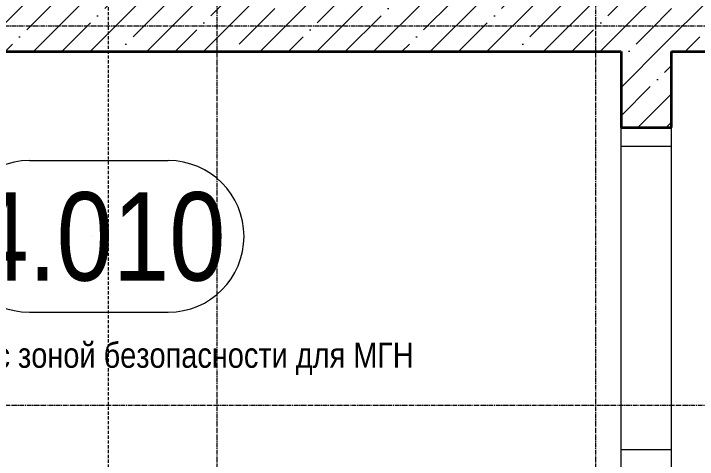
# Model space of a CAD drawing. Header units: millimetres. Extents: x -231292 to 573618, y -153144 to 564035.
# Drawn here: x 111724 to 114431, y 379488 to 381252 of the extents above; entities that cross this region are included whole.
import ezdxf
from ezdxf.enums import TextEntityAlignment as Align

# ---------------------------------------------------------------- set-up
doc = ezdxf.new("R2010")
doc.units = ezdxf.units.MM
doc.linetypes.add('CENTER2', pattern=[28.575, 19.05, -3.175, 3.175, -3.175])
doc.linetypes.add('DASHED', pattern=[19.05, 12.7, -6.35])
doc.layers.get('0').update_dxf_attribs({"color": 250})
doc.layers.get('Defpoints').update_dxf_attribs({"color": 250})
for name, color, linetype, lineweight in [('АР_Area', 250, 'Continuous', 5), ('АР_Проем', 250, 'Continuous', 0), ('АР_Разрезы марка', 250, 'Continuous', 13), ('АР_Стены ЖБ', 250, 'Continuous', 35), ('АР_Штриховка', 250, 'Continuous', 0), ('РД_Оси_100', 250, 'Continuous', 0)]:
    doc.layers.add(name, color=color, linetype=linetype, lineweight=lineweight)
doc.styles.add('style1', font='ARIALN.TTF')
pattern_1 = [(45, (50428.77, 366201.75), (-112.2532, 112.2532), []), (45, (50541.02, 366201.75), (-112.2532, 112.2532), [198.4375, -39.6875, 0, -39.6875])]

# ---------------------------------------------------------------- blocks, each defined once
blk = doc.blocks.new('СОШ_2200_АР_ОСИ_М100_28.05.24')
at = {"layer": 'РД_Оси_100', "linetype": 'CENTER2'}
for p, q in [((63600, -6155), (63600, 139938.679)), ((62100, -6155), (62100, 73302.739)), ((71363.995, 15000), (33000, 15000)), ((33000, 13500), (85055, 13500))]:
    blk.add_line(p, q, dxfattribs=at)
blk = doc.blocks.new('MOK-МаркаПом_овал_ареал')
for p, q in [((-2.75, 3), (2.75, 3)), ((-2.75, -3), (2.75, -3))]:
    blk.add_line(p, q)
for centre, radius, start, end in [((-2.75, 0), 3, 90, 270), ((2.75, 0), 3, 270, 90), ((-3.75, 0), 3.5, 0, 0.001)]:
    blk.add_arc(centre, radius, start, end)
at = {"color": 0, "style": 'style1'}
blk.add_attdef('АР-ПОМЕЩЕНИЕ:НОМЕР', text='', height=3.5, dxfattribs=at).set_placement((0, 0), align=Align.MIDDLE)
at = {"layer": 'Defpoints', "color": 2, "style": 'style1'}
blk.add_attdef('АР-ПОМЕЩЕНИЕ:НАИМЕНОВАНИЕ', text='', height=1, dxfattribs=at).set_placement((-0.094, -4.814), align=Align.MIDDLE)

msp = doc.modelspace()

# ---------------------------------------------------------------- hatches: boundary and pattern name
at = {"layer": 'АР_Штриховка', "linetype": 'Continuous', "lineweight": 5}
h = msp.add_hatch(dxfattribs=at)
h.set_pattern_fill('ANSI35', color=256, scale=25, style=0)
h.set_pattern_definition(pattern_1)
h.paths.add_polyline_path([(116028.768, 381101.753), (116078.768, 381235.086), (116028.768, 381301.753), (114328.768, 381301.753), (114228.768, 381201.753), (114328.768, 381101.753)], flags=0)
h.paths.add_polyline_path([(114128.768, 381101.753), (114228.768, 381201.753), (114128.768, 381301.753), (107528.768, 381301.753), (107328.768, 381101.753)], flags=0)
h = msp.add_hatch(dxfattribs=at)
h.set_pattern_fill('ANSI35', color=256, scale=25, style=0)
h.set_pattern_definition(pattern_1)
h.paths.add_polyline_path([(114128.768, 378301.753), (114262.101, 378251.753), (114328.768, 378301.753), (114328.768, 379451.753), (114128.768, 379451.753)], flags=0)
h.paths.add_polyline_path([(114128.768, 380801.753), (114328.768, 380801.753), (114328.768, 381101.753), (114228.768, 381201.753), (114128.768, 381101.753)], flags=0)
h.paths.add_polyline_path([(114128.768, 381301.753), (114228.768, 381201.753), (114328.768, 381301.753)], flags=0)

# ---------------------------------------------------------------- linework, layer by layer
at = {"lineweight": 0}
for p, q in [((114128.768, 380726.753), (114328.768, 380726.753)), ((114128.768, 379526.753), (114328.768, 379526.753))]:
    msp.add_line(p, q, dxfattribs=at)
at = {"layer": 'АР_Проем', "linetype": 'Continuous', "lineweight": 0}
for p, q in [((114128.768, 379451.753), (114128.768, 380801.753)), ((114328.768, 379451.753), (114328.768, 380801.753))]:
    msp.add_line(p, q, dxfattribs=at)
at = {"layer": 'АР_Разрезы марка', "linetype": 'DASHED', "lineweight": 0}
msp.add_lwpolyline([(112099.088, 365567.169), (112099.088, 432660.251), (113493.88, 432660.251), (113493.88, 469802.739), (106086.235, 469802.739), (106086.235, 500019.555)], dxfattribs=at)
at = {"layer": 'АР_Стены ЖБ', "linetype": 'Continuous', "lineweight": 35}
for p, q in [((107328.768, 381101.753), (114128.768, 381101.753)), ((114128.768, 381101.753), (114128.768, 380801.753)), ((114328.768, 381101.753), (116028.768, 381101.753)), ((114328.768, 380801.753), (114328.768, 381101.753)), ((114128.768, 380801.753), (114328.768, 380801.753))]:
    msp.add_line(p, q, dxfattribs=at)

# ---------------------------------------------------------------- block references
at = {"layer": 'АР_Area', "linetype": 'Continuous', "lineweight": 5, "xscale": 100, "yscale": 100, "zscale": 100}
msp.add_blockref('MOK-МаркаПом_овал_ареал', (112060.785, 380370.125), dxfattribs=at).add_auto_attribs({'АР-ПОМЕЩЕНИЕ:НОМЕР': '4.010', 'АР-ПОМЕЩЕНИЕ:НАИМЕНОВАНИЕ': 'Лифтовой холл с зоной безопасности для МГН'})
at = {"layer": 'РД_Оси_100'}
msp.add_blockref('СОШ_2200_АР_ОСИ_М100_28.05.24', (50428.768, 366201.753), dxfattribs=at)

doc.saveas('drawing.dxf')
